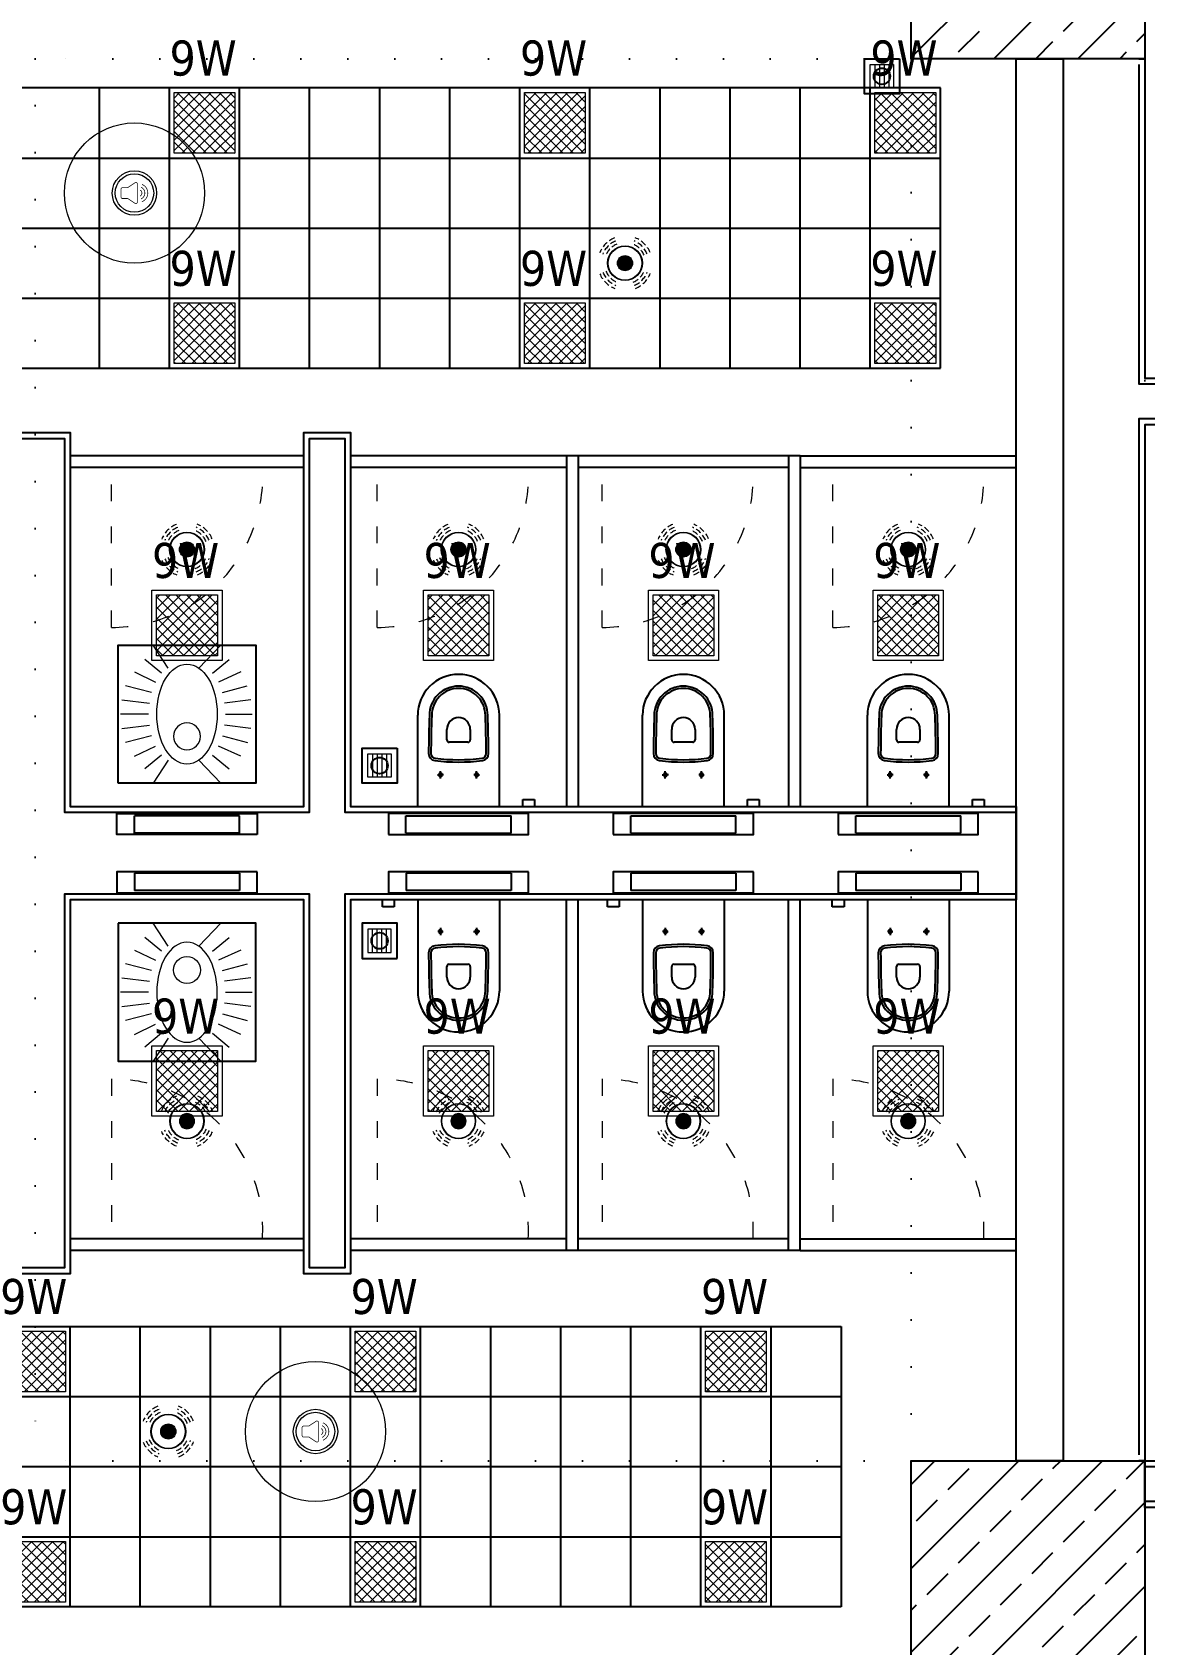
# Model space of a CAD drawing. Header units: centimetres. Extents: x 405564 to 502064, y 46284 to 60634.
# Drawn here: x 461673 to 462150, y 56054 to 56744 of the extents above; entities that cross this region are included whole.
import ezdxf
from ezdxf.xclip import XClip

# ---------------------------------------------------------------- set-up
doc = ezdxf.new("R2010")
doc.units = ezdxf.units.CM
doc.header["$XCLIPFRAME"] = 0
for name, pattern in [('( Hidden )', [0.375, 0.25, -0.125]), ('183_5_ZeminKat$0$48M_STATİK$0$$0$HIDDEN2', [0.1875, 0.125, -0.0625]), ('ACAD_ISO03W100', [30, 12, -18]), ('ACAD_ISO07W100', [3, 0, -3]), ('DASHED', [19.049999999999997, 12.7, -6.35]), ('DOT', [0.25, 0, -0.25])]:
    doc.linetypes.add(name, pattern=pattern)
doc.layers.get('0').update_dxf_attribs({"color": 8, "lineweight": 9})
for name, color, linetype, lineweight in [('---___EB_draft00_ALTYAPI_helikoptermania', 8, 'Continuous', 0), ('0-KRCN-AYDINLATMA-130426', 8, 'Continuous', 9), ('0-KRCN-MİMARİ-220526', 8, 'Continuous', 9), ('M_IZD', 8, '183_5_ZeminKat$0$48M_STATİK$0$$0$HIDDEN2', 13)]:
    doc.layers.add(name, color=color, linetype=linetype, lineweight=lineweight)
for name, color, linetype in [('0-KRCN-ASMATAVAN-130426', 8, 'Continuous'), ('AS_DOS_TERAS_UST', 8, 'ACAD_ISO07W100'), ('AS_DUV_ALCIPAN_YANGINA-SUYA DAYANIMLI', 8, 'Continuous'), ('AS_DUV_GAZBETON', 8, 'Continuous'), ('AS_TA_BETONARME', 5, 'Continuous'), ('AS_TA_TARAMA', 8, 'Continuous'), ('AS_TEFR_CIHAZ', 8, 'Continuous'), ('AS_TES_SUZGEC', 171, 'Continuous'), ('M_TFR', 171, 'Continuous'), ('M_TFR_vitrifiye', 171, 'Continuous')]:
    doc.layers.add(name, color=color, linetype=linetype)
doc.styles.add('TAHOMA', font='tahoma.ttf')
pattern_1 = [(225, (17560.67968431883, -7819.298704102708), (17.9605122421383, -17.96051224213831), []), (225, (17542.71916431881, -7819.298704102708), (17.9605122421383, -17.96051224213831), [12.7, -6.35])]

# ---------------------------------------------------------------- blocks, each defined once
blk = doc.blocks.new('360-DERECE VARLIK SENSOR')
at = {"layer": '0-KRCN-AYDINLATMA-130426'}
h = blk.add_hatch(color=256, dxfattribs=at)
h.dxf.hatch_style = 1
h.paths.add_polyline_path([(3.250000000000122, 0, 1), (-3.249999999999894, 3.980102097228908e-16, 1)])
for radius in [7.448709088190173, 7.346961103629683, 7.245213119069192, 3.250000000000008]:
    blk.add_circle((1.13686837721616e-13, 0), radius, dxfattribs=at)
at = {"layer": '0-KRCN-AYDINLATMA-130426', "linetype": '( Hidden )', "ltscale": 10}
for radius, start, end in [(11.6949804758988, 112.8095476052843, 157.8095476052829), (10.27955667999592, 112.8095476052844, 157.809547605281), (8.864132884093047, 112.8095476052838, 157.8095476052816), (8.864132884093047, 22.80954760528272, 67.80954760528459), (10.27955667999592, 22.80954760528235, 67.80954760528374), (11.6949804758988, 22.80954760528196, 67.80954760528334), (11.6949804758988, 202.8095476052831, 247.8095476052804), (10.27955667999592, 202.8095476052822, 247.8095476052797), (8.864132884093047, 202.8095476052826, 247.80954760528), (8.864132884093047, 292.8095476052787, 337.8095476052831), (10.27955667999592, 292.8095476052803, 337.8095476052824), (11.6949804758988, 292.8095476052803, 337.8095476052818)]:
    blk.add_arc((1.13686837721616e-13, 0), radius, start, end, dxfattribs=at)
blk = doc.blocks.new('ASMA TAVA TİPİ HOPARLÖR')
at = {"layer": '0-KRCN-AYDINLATMA-130426', "const_width": 0.3166666666666667}
blk.add_lwpolyline([(0.2678101876517758, -4.410524511353287, 0.5981760014106391), (1.251140441570897, -3.882686215365538), (1.251140441570897, 3.882686215365538, 0.598176001410639), (0.2678101876517758, 4.410524511353287), (-2.695769251848105, 2.445446028890728, -0.1474326629705155), (-3.045766172406729, 2.339950991547084), (-5.089797056803945, 2.339950991547084, 0.414213562373095), (-5.723130390106235, 1.706617658215691), (-5.723130390106235, -1.706617658215691, 0.414213562373095), (-5.089797056803945, -2.339950991547084), (-3.045766172406729, -2.339950991547084, -0.1474326629705154), (-2.695769251848105, -2.445446028890728)], format="xyb", close=True, dxfattribs=at)
for points in [[(2.411450584302656, 1.294228738450329, -0.6013979208933983), (2.411450584302656, -1.294228738450329)], [(2.802783696737606, 2.510094951539941, -0.6588117416351348), (2.802783696737606, -2.510094951539941)], [(3.192043324932456, 3.719518879559473, -0.6804877585378879), (3.192043324932456, -3.719518879559473)]]:
    blk.add_lwpolyline(points, format="xyb", dxfattribs=at)
at = {"layer": '0-KRCN-AYDINLATMA-130426'}
blk.add_circle((0, 0), 30, dxfattribs=at)
at = {"layer": '0-KRCN-AYDINLATMA-130426', "ltscale": 0.1}
for radius in [9.498316872413454, 8.231874622758326]:
    blk.add_circle((0, 0), radius, dxfattribs=at)
blk = doc.blocks.new('9W 30x30 cm  SIVA ALTI LED ARMATÜR')
at = {"layer": '0-KRCN-AYDINLATMA-130426'}
h = blk.add_hatch(dxfattribs=at)
h.set_pattern_fill('ANSI37', color=256)
h.set_pattern_definition([(45, (-13.00000000005821, -13.00000000005821), (-2.245064030267288, 2.245064030267288), []), (135, (-13.00000000005821, -13.00000000005821), (-2.245064030267288, -2.245064030267288), [])])
h.paths.add_polyline_path([(-13.00000000005821, -13.00000000005821), (13.00000000005821, -13.00000000005821), (13.00000000005821, 13.00000000005821), (-13.00000000005821, 13.00000000005821)])
for points in [[(-15, 15), (15, 15), (15, -15), (-15, -15)], [(-13.00000000005821, 13.00000000005821), (13.00000000005821, 13.00000000005821), (13.00000000005821, -13.00000000005821), (-13.00000000005821, -13.00000000005821)]]:
    blk.add_lwpolyline(points, close=True, dxfattribs=at)
at = {"layer": '0-KRCN-AYDINLATMA-130426', "insert": (-15, 20), "char_height": 15, "attachment_point": 7, "style": 'TAHOMA'}
blk.add_mtext_dynamic_manual_height_columns('{\\fTahoma|b0|i0|c162|p34;9W}', width=15, gutter_width=12.5, heights=[0], dxfattribs=at)
blk = doc.blocks.new('G$C27E741DA')
at = {"layer": '0-KRCN-AYDINLATMA-130426'}
for name, p in [('9W 30x30 cm  SIVA ALTI LED ARMATÜR', (23683.17968435353, 9571.046353231955)), ('9W 30x30 cm  SIVA ALTI LED ARMATÜR', (23833.17968435219, 9571.04635323194)), ('9W 30x30 cm  SIVA ALTI LED ARMATÜR', (23983.17968435283, 9571.04635323194)), ('ASMA TAVA TİPİ HOPARLÖR', (23653.17968435353, 9541.04635323194)), ('9W 30x30 cm  SIVA ALTI LED ARMATÜR', (23683.17968435289, 9481.046353231926)), ('9W 30x30 cm  SIVA ALTI LED ARMATÜR', (23833.17968435225, 9481.046353231926)), ('9W 30x30 cm  SIVA ALTI LED ARMATÜR', (23983.17968435289, 9481.04635323194)), ('360-DERECE VARLIK SENSOR', (23675.67968432087, 9388.495062293907)), ('360-DERECE VARLIK SENSOR', (23791.92968432157, 9388.495062293921)), ('360-DERECE VARLIK SENSOR', (23888.17968432949, 9388.49506229411)), ('360-DERECE VARLIK SENSOR', (23984.42968432157, 9388.49506229513)), ('9W 30x30 cm  SIVA ALTI LED ARMATÜR', (23675.67968433793, 9356.046353230544)), ('9W 30x30 cm  SIVA ALTI LED ARMATÜR', (23791.92968433863, 9356.046353230544)), ('9W 30x30 cm  SIVA ALTI LED ARMATÜR', (23888.17968434654, 9356.046353230748)), ('9W 30x30 cm  SIVA ALTI LED ARMATÜR', (23984.42968433863, 9356.046353231766)), ('9W 30x30 cm  SIVA ALTI LED ARMATÜR', (23675.67968433793, 9161.046353230777)), ('9W 30x30 cm  SIVA ALTI LED ARMATÜR', (23791.92968433863, 9161.046353230777)), ('9W 30x30 cm  SIVA ALTI LED ARMATÜR', (23888.17968434654, 9161.046353230573)), ('9W 30x30 cm  SIVA ALTI LED ARMATÜR', (23984.42968433863, 9161.046353229554)), ('9W 30x30 cm  SIVA ALTI LED ARMATÜR', (23610.67968434485, 9041.046353227459)), ('9W 30x30 cm  SIVA ALTI LED ARMATÜR', (23760.67968434421, 9041.046353227459)), ('9W 30x30 cm  SIVA ALTI LED ARMATÜR', (23910.67968434485, 9041.046353227473)), ('ASMA TAVA TİPİ HOPARLÖR', (23730.67968434555, 9011.04635322743)), ('9W 30x30 cm  SIVA ALTI LED ARMATÜR', (23610.67968434491, 8951.046353227459)), ('9W 30x30 cm  SIVA ALTI LED ARMATÜR', (23760.67968434427, 8951.046353227459)), ('9W 30x30 cm  SIVA ALTI LED ARMATÜR', (23910.67968434491, 8951.046353227459))]:
    blk.add_blockref(name, p, dxfattribs=at)
at = {"layer": '0-KRCN-AYDINLATMA-130426', "rotation": 180}
for p in [(23863.17968433519, 9511.046353207115), (23667.67968432087, 9011.046353202604)]:
    blk.add_blockref('360-DERECE VARLIK SENSOR', p, dxfattribs=at)
at = {"layer": '0-KRCN-AYDINLATMA-130426', "xscale": -1, "rotation": 180}
for p in [(23675.67968432087, 9143.87896586502), (23791.92968432157, 9143.878965865006), (23888.17968432949, 9143.878965864817), (23984.42968432157, 9143.878965863798)]:
    blk.add_blockref('360-DERECE VARLIK SENSOR', p, dxfattribs=at)
blk = doc.blocks.new('klzt_avan')
at = {"layer": 'M_TFR_vitrifiye'}
for p, q in [((-11.43229904983309, 22.53098174996558), (-11.56759108082042, -22.4688148724963)), ((-11.43229904674808, 22.53098174996558), (-3.932332927885, 22.50843307882315)), ((-3.932332927885, 22.50843307882315), (-4.067624958843226, -22.49136354365328)), ((0.05261355187394656, 17.49543375099529), (-0.05261358321877196, -17.50440806498227)), ((0.05261355187394656, 17.49543375099529), (39.05243733897805, 17.37818065745523)), ((11.92774096381618, 7.709687083464814), (15.1112472077657, 7.700115859963262)), ((13.5192582248128, 6.380733488389524), (13.52323930693092, 7.704890211709426)), ((13.52722038910724, 9.029046935003862), (13.52323930693092, 7.704890211709426)), ((27.49987573656836, -0.08716561962501146), (27.5119016970857, 3.912816300162376)), ((28.51490366866346, 4.909805291157681), (33.01488332939334, 4.896276085346472)), ((13.47663870942779, -7.795039732984151), (13.48013476424967, -6.632209038551082)), ((27.4878497759637, -4.08714754542234), (27.49987573656836, -0.08716561962501146)), ((32.98481842779438, -5.103678722647601), (28.48483876718092, -5.090149517083773)), ((11.88114036628394, -7.790242861257866), (15.06464661023347, -7.799814084675745)), ((13.47663870942779, -7.795039732984151), (13.47314265460591, -8.957870427333546)), ((-0.05261358321877196, -17.50440806498227), (38.94765243280563, -17.62166248816357)), ((-11.56759107770631, -22.468814872449), (-4.067624958843226, -22.49136354365328)), ((-0.08267847893876024, -27.50436286829063), (2.917307962605264, -27.51338233874412)), ((2.917307962605264, -27.51338233874412), (2.902275511791231, -32.51335974119502)), ((2.902275511791231, -32.51335974119502), (-0.0977109098166693, -32.50434027073788))]:
    blk.add_line(p, q, dxfattribs=at)
blk.add_lwpolyline([(-11.90974810978514, 30.03245109847921), (-12.09013748442521, -29.9672777314845), (-3.090178150043357, -29.99433613699512), (-2.909788775548805, 30.00539269295405)], close=True, dxfattribs=at)
for centre, radius, start, end in [((38.99982376131811, -0.1217402564761869), 17.49999999883582, 359.8277405420135, 89.82774054368166), ((13.52323930693092, 7.704890211709426), 0.7500000006984922, 179.827740543681, 359.827740543681), ((13.52323930693092, 7.704890211709426), 0.7500000006984922, 359.827740543681, 179.827740543681), ((101.5874800396559, -0.3099102793494239), 82.58793914422891, 172.7453704204623, 186.910110670663), ((22.63666229558294, 9.740384963341057), 3.000000001240873, 89.67111924103972, 172.7453704305979), ((101.5874800396559, -0.3099102793494239), 81.58793914766616, 172.7453704204623, 186.910110670663), ((22.63666229558294, 9.740384963341057), 2.000000004678149, 89.67111924103972, 172.7453704305979), ((19.81257188835298, -482.2515098011063), 494.0000000009066, 87.78112691781696, 89.67111921102354), ((19.81257188835298, -482.2515098011063), 495.0000000010716, 87.78362410495252, 89.67111921102354), ((38.99982376131811, -0.1217402564761869), 11.49999999906866, 359.8277405420135, 90.30428097171315), ((38.99982376131811, -0.1217402564761869), 12.5, 359.8277405420135, 90.20128673922181), ((28.51189717842499, 3.909809810109437), 1.000000000931319, 89.82774054368166, 179.8277405420135), ((32.99985087857931, -0.1037013157620095), 4.999999998835842, 359.8277405420135, 89.82774054368166), ((28.48784525736119, -4.090154035628075), 1.000000000931319, 179.8277405420135, 269.8277405436816), ((32.99985087857931, -0.1037013157620095), 4.999999998835842, 269.8277405436816, 359.8277405420135), ((38.99982376131811, -0.1217402564761869), 11.49999999906866, 269.3512009378384, 359.8277405420135), ((38.99982376131811, -0.1217402564761869), 12.5, 269.4541952588543, 359.8277405420135), ((38.99982376131811, -0.1217402564761869), 17.49999999883582, 269.8277405436816, 359.8277405420135), ((13.47663870942779, -7.795039732984151), 0.7500000006984922, 179.827740543681, 359.827740543681), ((13.47663870942779, -7.795039732984151), 0.7500000006984922, 359.827740543681, 179.827740543681), ((22.57765761157498, -9.885296271881089), 3.000000000495552, 186.9101106605299, 269.9843618414741), ((22.57765761157498, -9.885296271881089), 2.000000000330365, 186.9101106522528, 269.9843618414741), ((22.71194246469531, 482.1146854029757), 495.0000000035164, 269.9843618798272, 271.871857004299), ((22.71194246469531, 482.1146854029757), 494.0000000022669, 269.9843618798272, 271.8743541891325)]:
    blk.add_arc(centre, radius, start, end, dxfattribs=at)
blk = doc.blocks.new('V21')
at = {"layer": 'M_TFR'}
blk.add_lwpolyline([(29.5, 0), (29.5, 59), (-29.5, 59), (-29.5, 0)], close=True, dxfattribs=at)
at = {"layer": 'M_TFR', "linetype": 'ByBlock', "lineweight": 0}
for points in [[(-5.10099193197675, 49.1947684596671), (-14.50042932626093, 58.99999998897692)], [(8.100258578371722, 49.1947684596671), (14.49969597259769, 58.99999998897692)], [(-5.10099193197675, 9.805140143391327), (-14.50042932626093, -9.1385911218822e-05)], [(8.100258578371722, 9.805140143391327), (14.49969597259769, -9.1385911218822e-05)]]:
    blk.add_lwpolyline(points, dxfattribs=at)
at = {"layer": 'M_TFR', "linetype": 'ByBlock', "lineweight": -2}
for points in [[(-10.95892886805814, 47.08384544523869), (-18.04180418309988, 52.94510670316959)], [(10.95892886805814, 47.08384544523869), (18.04180418309988, 52.94510670316959)], [(-15.15104314556811, 38.78081188287615), (-25.8046771257068, 41.66368145110027)], [(-23.01130588736851, 47.53710228257842), (-13.47605819249293, 43.15921193697432)], [(22.51130588736851, 47.53710228257842), (13.47605819249293, 43.15921193697432)], [(15.15104314556811, 38.78081188287615), (26.3046771257068, 41.66368145110027)], [(-27.34458330686903, 35.60968899698491), (-16.10970926261507, 34.18592436496692)], [(27.84458330686903, 35.60968899698491), (16.10970926261507, 34.18592436496692)], [(-16.42233069241047, 29.48885492448608), (-27.92945339909056, 29.53140383253776)], [(16.42233069241047, 29.48885492448608), (28.42945339909056, 29.53140383253776)], [(-27.36631922394736, 23.38559390268347), (-16.10972162109101, 24.81411666019994)], [(27.86631922394736, 23.38559390268347), (16.10972162109101, 24.81411666019994)], [(-15.15210102905985, 20.21894634565979), (-25.8668113493477, 17.32343535887048)], [(-23.01170271827141, 11.46343607108429), (-13.47102769033518, 15.83184577692009)], [(22.51170271827141, 11.46343607108429), (13.47102769033518, 15.83184577692009)], [(15.15210102905985, 20.21894634565979), (26.3668113493477, 17.32343535887048)], [(-10.95225552056218, 11.90657882514643), (-18.04636534617748, 6.058949302758265)], [(10.95225552056218, 11.90657882514643), (18.04636534617748, 6.058949302758265)]]:
    blk.add_lwpolyline(points, dxfattribs=at)
at = {"layer": 'M_TFR', "linetype": 'ByBlock', "lineweight": 0}
blk.add_circle((0, 20), 5.8, dxfattribs=at)
at = {"layer": 'M_TFR', "linetype": 'ByBlock', "lineweight": 0, "extrusion": (0, 0, -1)}
blk.add_ellipse((0, 29.49995430152921), major_axis=(-7.008181424556128e-15, 21.42683407362824), ratio=0.6043822754090276, dxfattribs=at)
blk = doc.blocks.new('WC01_FA')
at = {"layer": 'AS_TEFR_CIHAZ'}
for points in [[(-259.9999999984866, -160.0000000008949), (-359.9999999979045, -160.0000000008949)], [(-259.9999999984866, -165.0000000008949), (-359.9999999979045, -165.0000000008949)], [(-147.5000000306172, -160.0000000001819), (-240.0000000306172, -160.0000000001819)], [(-147.5000000306172, -165.0000000001819), (-240.0000000306172, -165.0000000001819)], [(-147.5000000306172, -159.999999999447), (-147.5000000306172, -309.999999999447)], [(-142.5000000306172, -159.999999999447), (-147.5000000306172, -159.999999999447)], [(-142.5000000306172, -159.999999999447), (-142.5000000306172, -309.999999999447)], [(-52.50000003061723, -159.9999999996217), (-142.5000000306172, -159.9999999996217)], [(-52.50000003061723, -164.9999999996217), (-142.5000000306172, -164.9999999996217)], [(-52.50000003061723, -159.9999999986103), (-52.50000003061723, -309.9999999986103)], [(-47.50000003061723, -159.9999999988868), (-52.50000003061723, -159.9999999988868)], [(-47.50000003061723, -159.9999999987849), (44.99999996938277, -159.9999999994907)], [(-47.50000003061723, -159.9999999986103), (-47.50000003061723, -309.9999999986103)], [(-47.50000003061723, -164.9999999987849), (44.99999996938277, -164.9999999994907)], [(-147.5000000306172, -499.999999999658), (-147.5000000306172, -349.999999999658)], [(-142.5000000306172, -499.999999999658), (-142.5000000306172, -349.999999999658)], [(-52.50000003061723, -499.9999999988213), (-52.50000003061723, -349.9999999988213)], [(-47.50000003061723, -499.9999999988213), (-47.50000003061723, -349.9999999988213)], [(-259.9999999984866, -495.0000000007567), (-359.9999999979045, -495.0000000007567)], [(-147.5000000306172, -495.0000000000437), (-240.0000000306172, -495.0000000000437)], [(-52.50000003061723, -494.9999999994834), (-142.5000000306172, -494.9999999994834)], [(-47.50000003061723, -494.9999999986467), (44.99999996938277, -494.9999999993452)], [(-259.9999999984866, -500.0000000007567), (-359.9999999979045, -500.0000000007567)], [(-147.5000000306172, -500.0000000000437), (-240.0000000306172, -500.0000000000437)], [(-142.5000000306172, -499.999999999658), (-147.5000000306172, -499.999999999658)], [(-52.50000003061723, -499.9999999994834), (-142.5000000306172, -499.9999999994834)], [(-47.50000003061723, -499.9999999994834), (-52.50000003061723, -499.9999999994834)], [(-47.50000003061723, -499.9999999986467), (44.99999996938277, -499.9999999993452)]]:
    blk.add_lwpolyline(points, dxfattribs=at)
at = {"layer": 'M_IZD', "linetype": 'ACAD_ISO03W100', "ltscale": 0.6}
for points in [[(-277.6999993681675, -164.9988340680284, -0.4322608779544622), (-342.300000548712, -233.381156845091), (-342.3000006176298, -164.9988339385745)], [(-163.9455294962972, -164.9994171136641, -0.4322608779544622), (-228.5455306768417, -233.3817398907267), (-228.5455307457596, -164.9994169842103)], [(-67.69552953587845, -164.9994171033977, -0.4322608779544622), (-132.2955307164229, -233.3817398804604), (-132.2955307853408, -164.9994169739439)], [(31.05447049444774, -164.999417112158, -0.4322608779544622), (-33.54553068609675, -233.3817398892206), (-33.54553075501462, -164.9994169827041)], [(-277.6999993681675, -494.9999998387502, 0.4322608779544622), (-342.300000548712, -426.6176770616876), (-342.3000006176298, -494.9999999682041)], [(-163.9455294962972, -495.000582885812, 0.4322608779544622), (-228.5455306768417, -426.6182601087494), (-228.5455307457596, -495.0005830152659)], [(-67.69552953587845, -495.0005828770154, 0.4322608779544622), (-132.2955307164229, -426.6182600999527), (-132.2955307853408, -495.0005830064692)], [(31.05447049444774, -495.0005828863723, 0.4322608779544622), (-33.54553068609675, -426.6182601093096), (-33.54553075501462, -495.0005830158261)]]:
    blk.add_lwpolyline(points, format="xyb", dxfattribs=at)
at = {"layer": 'M_TFR_vitrifiye', "color": 251}
for p, q in [((-287.499982766516, -313.9994169548736), (-332.499982766516, -313.9994169549827)), ((-332.4999827671563, -321.4994169700949), (-332.499982766516, -313.9994169549827)), ((-287.4999827672145, -321.4994169699858), (-287.499982766516, -313.9994169548736)), ((-287.4999827672145, -321.4994169730708), (-332.4999827672145, -321.499416973209)), ((-332.4999827671563, -338.4994169390993), (-332.499982766516, -345.9994169542115)), ((-287.4999827672145, -338.4994169361235), (-332.4999827672145, -338.4994169359852)), ((-287.4999827672145, -338.4994169392085), (-287.499982766516, -345.9994169543206)), ((-287.499982766516, -345.9994169543206), (-332.499982766516, -345.9994169542115))]:
    blk.add_line(p, q, dxfattribs=at)
for points in [[(-279.9999827672145, -321.9994169645797), (-339.9999827672145, -321.9994169647543), (-339.999982766516, -312.9994169548736), (-279.9999827665742, -312.9994169548445)], [(-279.9999827672145, -337.9994169446145), (-339.9999827672145, -337.9994169444399), (-339.999982766516, -346.9994169543206), (-279.9999827665742, -346.9994169543497)]]:
    blk.add_lwpolyline(points, close=True, dxfattribs=at)
at = {"transparency": 33554687, "xscale": -1}
blk.add_blockref('V21', (-309.9999827666325, -299.9994169545826), dxfattribs=at)
at = {"transparency": 33554687, "extrusion": (0, 0, -1), "xscale": -1, "zscale": -1}
for p, rotation in [((193.7544871673454, -310.0000134749062), 269.8277405767294), ((97.50448720710119, -310.0000134646471), 269.8277405674317), ((1.25448716734536, -310.0000134736983), 269.8277405767294), ((193.7455128938891, -349.9999865251884), 89.82774057672937), ((97.49551293347031, -349.9999865149221), 89.82774057672937), ((1.245512893772684, -349.9999865239806), 89.82774057672937)]:
    blk.add_blockref('klzt_avan', p, dxfattribs=dict(at, rotation=rotation))
at = {"rotation": 180}
blk.add_blockref('V21', (-309.9999827666325, -359.9994169546044), dxfattribs=at)
blk = doc.blocks.new('A$C6A10300A')
at = {"layer": 'AS_TA_TARAMA'}
h = blk.add_hatch(dxfattribs=at)
h.set_pattern_fill('ANSI33', color=256, scale=4, angle=180)
h.set_pattern_definition(pattern_1)
h.paths.add_polyline_path([(23985.6796843193, -3801.453646794078), (24085.6796843193, -3801.453646794078), (24085.6796843193, -3901.453646794078), (23985.6796843193, -3901.453646794078)])
h = blk.add_hatch(dxfattribs=at)
h.set_pattern_fill('ANSI33', color=256, scale=4, angle=180)
h.set_pattern_definition(pattern_1)
h.paths.add_polyline_path([(23985.6796843193, -4501.453646794049), (24085.6796843193, -4501.453646794049), (24085.6796843193, -4601.453646794049), (23985.6796843193, -4601.453646794049)])
at = {"layer": 'AS_DOS_TERAS_UST', "linetype": 'DOT', "ltscale": 80}
for p, q in [((23610.67968431918, -3901.453646793059), (23610.67968431918, -4501.453646794776)), ((23985.67968431918, -3901.453646793059), (23610.67968431918, -3901.453646793059)), ((23985.67968431913, -4501.453646793758), (23985.67968431901, -3901.453646794049)), ((24085.67968431913, -4501.453646793758), (24085.67968431901, -3901.453646794049)), ((23985.67968431918, -4501.453646794776), (23610.67968431918, -4501.453646794776))]:
    blk.add_line(p, q, dxfattribs=at)
at = {"layer": 'AS_DUV_ALCIPAN_YANGINA-SUYA DAYANIMLI'}
for points in [[(24083.1796843193, -3901.453646793729), (24085.6796843193, -3901.453646793729), (24085.6796843193, -4038.120313460226), (24650.6796843044, -4038.120313459978), (24650.6796843044, -4058.120313468302), (24085.6796843193, -4058.120313460226), (24085.6796843193, -4501.4536467937), (24083.1796843193, -4501.4536467937)], [(24083.1796843193, -3903.953646793729), (24083.1796843193, -4040.620313460226), (24648.1796843044, -4040.620313459978), (24648.1796843044, -4055.620313468258), (24083.1796843193, -4055.620313460182), (24083.1796843193, -4498.9536467937)], [(23580.6796843037, -4063.953646794485), (23623.17968430504, -4063.953646794485), (23623.17968430504, -4223.953646793161), (23728.17968430405, -4223.953646794034), (23728.17968430405, -4063.953646795067), (23743.17968431883, -4063.953646794529), (23743.17968430382, -4223.95364679402), (24030.67968430498, -4223.95364679319), (24030.67968430498, -4258.953646794806), (23743.17968430382, -4258.953646794267), (23743.17968431883, -4418.953646795009), (23728.17968430405, -4418.953646795009), (23728.17968430405, -4258.953646794296), (23623.17968430498, -4258.953646794776), (23623.17968430516, -4418.953646795009), (23383.17968431907, -4418.953646795038), (23383.17968431907, -4431.453646793452)], [(23580.6796843037, -4061.453646794485), (23625.67968430504, -4061.453646794485), (23625.67968430504, -4221.453646793176), (23725.67968430405, -4221.45364679402), (23725.67968430405, -4061.453646795155), (23745.67968431907, -4061.453646794442), (23745.67968430405, -4221.45364679402), (24030.67968430498, -4221.453646793176), (24030.67968430498, -4261.453646794806), (23745.67968430405, -4261.453646794282), (23745.67968431907, -4421.453646795009), (23725.67968430405, -4421.453646795009), (23725.67968430405, -4261.453646794311), (23625.67968430498, -4261.453646794747), (23625.67968430516, -4421.453646795009), (23385.67968431907, -4421.453646795038), (23385.67968431907, -4431.453646793452)]]:
    blk.add_lwpolyline(points, dxfattribs=at)
for points in [[(24085.6796843193, -4501.4536467937), (24650.6796843044, -4501.453646793263), (24650.6796843044, -4521.45364679335), (24085.6796843193, -4521.4536467937)], [(24085.6796843193, -4503.9536467937), (24648.1796843044, -4503.953646793263), (24648.1796843044, -4518.95364679335), (24085.6796843193, -4518.9536467937)]]:
    blk.add_lwpolyline(points, close=True, dxfattribs=at)
at = {"layer": 'AS_DUV_GAZBETON'}
blk.add_lwpolyline([(24030.67968430498, -3901.453646793729), (24050.67968430492, -3901.453646793729), (24050.67968430492, -4501.4536467937), (24030.67968430498, -4501.4536467937)], close=True, dxfattribs=at)
at = {"layer": 'AS_TA_BETONARME'}
for points in [[(23985.6796843193, -3801.453646794078), (24085.6796843193, -3801.453646794078), (24085.6796843193, -3901.453646794078), (23985.6796843193, -3901.453646794078)], [(23985.6796843193, -4501.453646794049), (24085.6796843193, -4501.453646794049), (24085.6796843193, -4601.453646794049), (23985.6796843193, -4601.453646794049)]]:
    blk.add_lwpolyline(points, close=True, dxfattribs=at)
at = {"layer": 'AS_TES_SUZGEC', "lineweight": 20}
for p, q in [((23970.17968431901, -3903.953646792776), (23970.17968431901, -3913.953646792776)), ((23972.17968431901, -3903.953646792776), (23972.17968431901, -3913.953646792776)), ((23974.17968431901, -3903.953646792776), (23974.17968431901, -3913.953646792776)), ((23976.17968431901, -3903.953646792776), (23976.17968431901, -3913.953646792776)), ((23755.11435766268, -4198.953646793067), (23755.11435766268, -4208.953646793067)), ((23757.11435766268, -4198.953646793067), (23757.11435766268, -4208.953646793067)), ((23759.11435766268, -4198.953646793067), (23759.11435766268, -4208.953646793067)), ((23761.11435766268, -4198.953646793067), (23761.11435766268, -4208.953646793067)), ((23755.11435766268, -4283.953646793037), (23755.11435766268, -4273.953646793037)), ((23757.11435766268, -4283.953646793037), (23757.11435766268, -4273.953646793037)), ((23759.11435766268, -4283.953646793037), (23759.11435766268, -4273.953646793037)), ((23761.11435766268, -4283.953646793037), (23761.11435766268, -4273.953646793037))]:
    blk.add_line(p, q, dxfattribs=at)
at = {"layer": 'AS_TES_SUZGEC'}
for points in [[(23980.67968431901, -3901.453646792776), (23980.67968431901, -3916.453646792776), (23965.67968431901, -3916.453646792776), (23965.67968431901, -3901.453646792776)], [(23765.61435766268, -4196.453646793067), (23765.61435766268, -4211.453646793067), (23750.61435766268, -4211.453646793067), (23750.61435766268, -4196.453646793067)], [(23765.61435766268, -4286.453646793037), (23765.61435766268, -4271.453646793037), (23750.61435766268, -4271.453646793037), (23750.61435766268, -4286.453646793037)]]:
    blk.add_lwpolyline(points, close=True, dxfattribs=at)
at = {"layer": 'AS_TES_SUZGEC', "lineweight": 20}
for points in [[(23978.17968431901, -3903.953646792776), (23978.17968431901, -3913.953646792776), (23968.17968431901, -3913.953646792776), (23968.17968431901, -3903.953646792776)], [(23763.11435766268, -4198.953646793067), (23763.11435766268, -4208.953646793067), (23753.11435766268, -4208.953646793067), (23753.11435766268, -4198.953646793067)], [(23763.11435766268, -4283.953646793037), (23763.11435766268, -4273.953646793037), (23753.11435766268, -4273.953646793037), (23753.11435766268, -4283.953646793037)]]:
    blk.add_lwpolyline(points, close=True, dxfattribs=at)
at = {"layer": 'AS_TES_SUZGEC'}
for centre in [(23973.17968431901, -3908.953646792776), (23758.11435766268, -4203.953646793067), (23758.11435766268, -4278.953646793037)]:
    blk.add_circle(centre, 3.5, dxfattribs=at)
blk.add_blockref('WC01_FA', (23985.67968433577, -3911.453646793598))
blk = doc.blocks.new('OPK-site-surrounding-R01')
at = {"layer": '---___EB_draft00_ALTYAPI_helikoptermania', "linetype": 'DASHED', "ltscale": 10}
blk.add_lwpolyline([(-21668.12998676329, -4404.858074583623), (1451.358347225992, 6572.383916912222)], dxfattribs=at)
blk = doc.blocks.new('A$C6A10306C')
ref = blk.add_blockref('OPK-site-surrounding-R01', (5135.679684336123, -3851.453646793088))
XClip(ref).set_block_clipping_path([(-5135.679684336006, -9648.546353206897), (26364.320315663994, 3851.453646793103)])

msp = doc.modelspace()

# ---------------------------------------------------------------- linework, layer by layer
at = {"layer": '0-KRCN-ASMATAVAN-130426'}
for p, q in [((462062.2456947887, 56720.06257809686), (461462.2456947887, 56720.06257809617)), ((461702.2456947887, 56600.06257809621), (461702.2456947887, 56720.06257809651)), ((461732.2456947887, 56600.06257809627), (461732.2456947887, 56720.06257809653)), ((461762.2456947887, 56600.06257809632), (461762.2456947887, 56720.06257809656)), ((461792.2456947887, 56600.06257809637), (461792.2456947887, 56720.06257809659)), ((461822.2456947887, 56600.06257809643), (461822.2456947887, 56720.06257809663)), ((461852.2456947887, 56600.06257809648), (461852.2456947887, 56720.06257809666)), ((461882.2456947887, 56600.06257809653), (461882.2456947887, 56720.06257809669)), ((461912.2456947887, 56600.06257809658), (461912.2456947887, 56720.06257809672)), ((461942.2456947887, 56600.06257809663), (461942.2456947887, 56720.06257809675)), ((461972.2456947887, 56600.06257809669), (461972.2456947887, 56720.06257809677)), ((462002.2456947887, 56600.06257809674), (462002.2456947887, 56720.06257809681)), ((462032.2456947887, 56600.06257809679), (462032.2456947887, 56720.06257809684)), ((462062.2456947887, 56600.06257809685), (462062.2456947887, 56720.06257809686)), ((461282.2456947887, 56690.06257809685), (462062.2456947887, 56690.06257809685)), ((461282.2456947887, 56660.06257809685), (462062.2456947888, 56660.06257809685)), ((461282.2456947887, 56630.06257809685), (462062.2456947888, 56630.06257809685)), ((461282.2456947887, 56600.06257809685), (462062.2456947888, 56600.06257809685)), ((461402.245694789, 56600.06257809581), (462062.2456947887, 56600.06257809685)), ((461479.7456947807, 56190.06257809189), (462019.7456947807, 56190.06257809279)), ((461479.7456947806, 56190.06257809234), (462019.7456947807, 56190.06257809234)), ((461689.7456947807, 56070.06257809236), (461689.7456947807, 56190.06257809223)), ((461719.7456947807, 56070.06257809236), (461719.7456947807, 56190.06257809229)), ((461749.7456947807, 56070.06257809236), (461749.7456947807, 56190.06257809234)), ((461779.7456947807, 56070.06257809236), (461779.7456947807, 56190.06257809239)), ((461809.7456947807, 56070.06257809236), (461809.7456947807, 56190.06257809244)), ((461839.7456947807, 56070.06257809237), (461839.7456947807, 56190.06257809248)), ((461869.7456947807, 56070.06257809237), (461869.7456947807, 56190.06257809253)), ((461899.7456947807, 56070.06257809237), (461899.7456947807, 56190.06257809258)), ((461929.7456947807, 56070.06257809237), (461929.7456947807, 56190.06257809263)), ((461959.7456947807, 56070.06257809237), (461959.7456947807, 56190.06257809268)), ((461989.7456947807, 56070.06257809237), (461989.7456947807, 56190.06257809273)), ((462019.7456947807, 56190.06257809279), (462019.7456947807, 56070.06257809237)), ((461479.7456947806, 56160.06257809234), (462019.7456947807, 56160.06257809234)), ((461479.7456947807, 56130.06257809234), (462019.7456947807, 56130.06257809234)), ((461479.7456947807, 56100.06257809234), (462019.7456947807, 56100.06257809234)), ((462019.7456947807, 56070.06257809237), (461479.7456947807, 56070.06257809234))]:
    msp.add_line(p, q, dxfattribs=at)

# ---------------------------------------------------------------- block references
at = {"layer": '0-KRCN-AYDINLATMA-130426'}
msp.add_blockref('G$C27E741DA', (438064.0660104522, 47134.01622488972), dxfattribs=at)

# ---------------------------------------------------------------- next in the draw order: block references
at = {"layer": '0-KRCN-MİMARİ-220526'}
msp.add_blockref('A$C6A10300A', (438064.0660104522, 60634.01622488972), dxfattribs=at)

# ---------------------------------------------------------------- next in the draw order: block references
msp.add_blockref('A$C6A10306C', (470564.0660104521, 60634.01622488972), dxfattribs=at)

doc.saveas('drawing.dxf')
